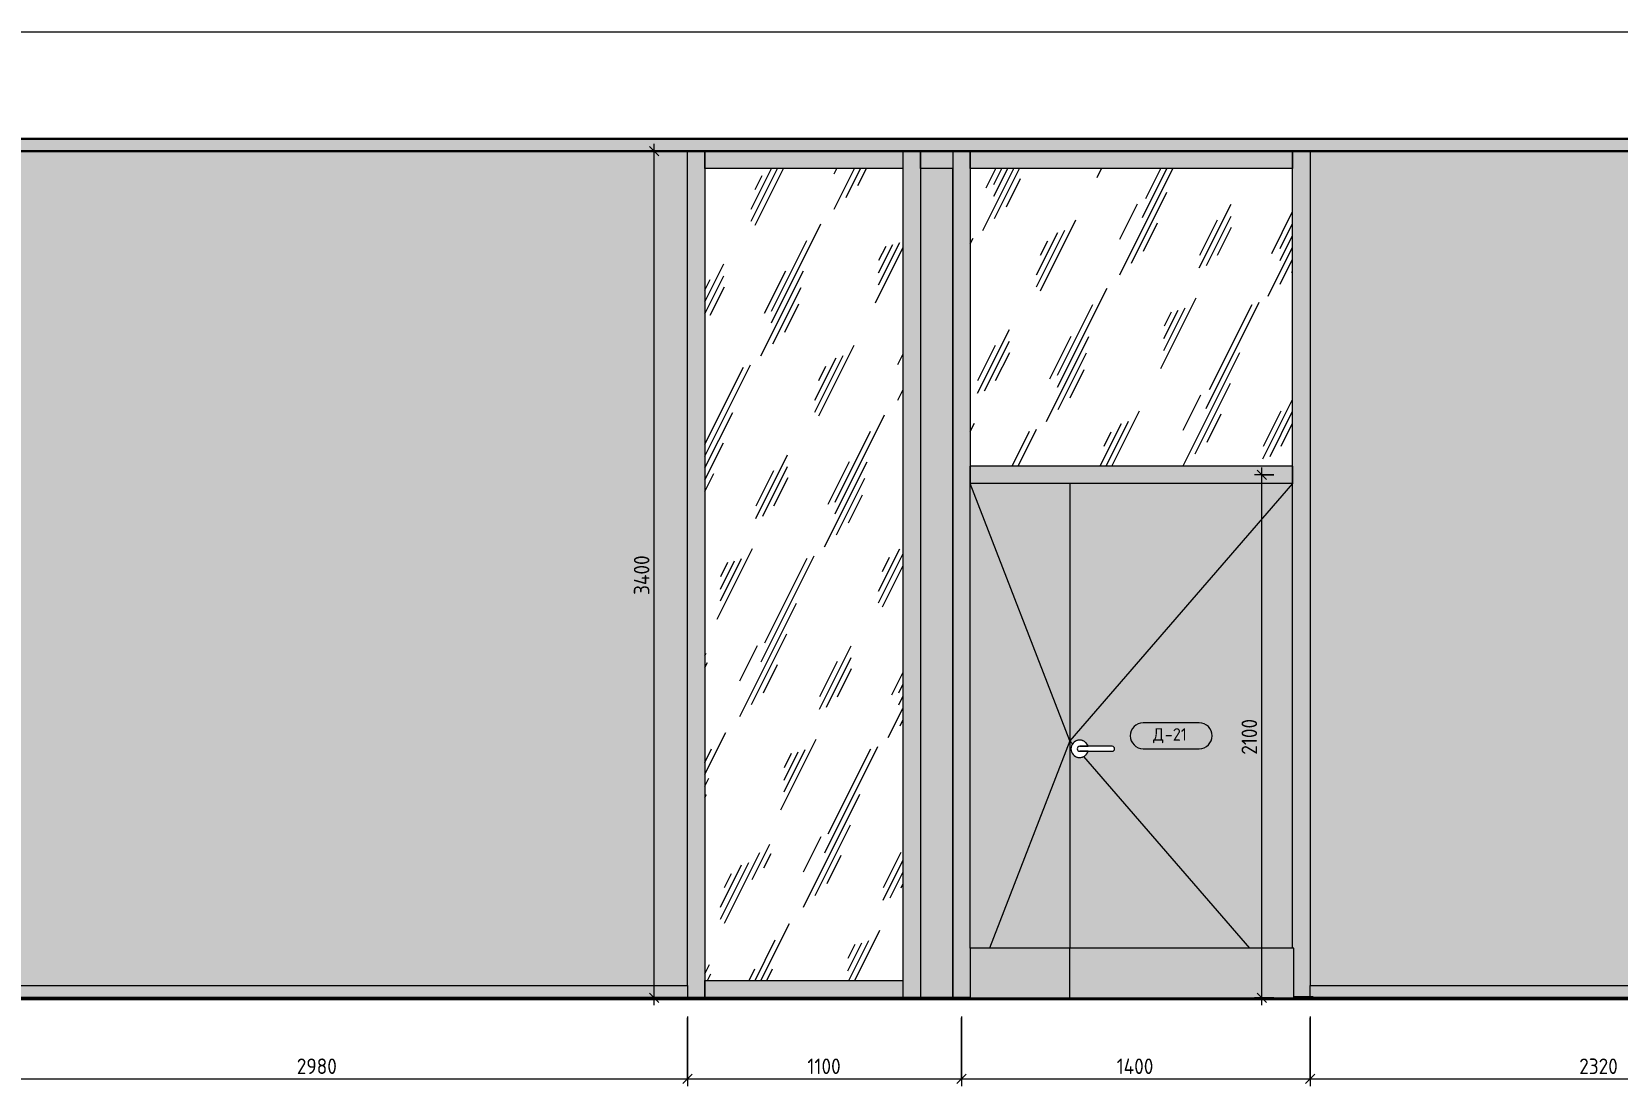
# Model space of a CAD drawing. Header units: millimetres. Extents: x 36646 to 169412, y -1987 to 12080.
# Drawn here: x 150310 to 156677, y 3845 to 8080 of the extents above; entities that cross this region are included whole.
import ezdxf

# ---------------------------------------------------------------- set-up
doc = ezdxf.new("R2010")
doc.units = ezdxf.units.MM
for name, color, linetype, lineweight in [('A-ANNO-DIMS', 7, 'Continuous', 9), ('A-ANNO-DIMS-25', 7, 'Continuous', 9), ('A-DETL', 7, 'Continuous', 9), ('A-DOOR', 7, 'Continuous', 9), ('A-DOOR-IDEN', 7, 'Continuous', 9), ('A-FLOR', 7, 'Continuous', 9), ('A-GENM', 7, 'Continuous', 9), ('A-GLAZ-CURT', 7, 'Continuous', 9), ('A-GLAZ-CWMG', 7, 'Continuous', 9), ('A-WALL-PATT', 7, 'Continuous', 9), ('I-WALL', 7, 'Continuous', 9)]:
    doc.layers.add(name, color=color, linetype=linetype, lineweight=lineweight)
for name, color, linetype, lineweight, true_color in [('A-CLNG-1', 7, 'Continuous', 9, 0x787878), ('A-CLNG-FNSH-1', 7, 'Continuous', 30, 0x3c3c3c), ('A-DETL-GENF-1', 7, 'Continuous', 9, 0xffffff), ('A-FLOR-1', 7, 'Continuous', 9, 0x787878), ('A-FLOR-FNSH-1', 7, 'Continuous', 30, 0x3c3c3c)]:
    doc.layers.add(name, color=color, linetype=linetype, lineweight=lineweight, true_color=true_color)
doc.styles.add('GOST Common_1', font='GOST_Common.ttf', dxfattribs={"height": 50})
doc.styles.add('ISOCPEUR_1', font='isocpeur.ttf', dxfattribs={"width": 0.9, "height": 62.5})
doc.dimstyles.new('ISO-2_5_0_9К_БОЛЬШОЙ_2', dxfattribs={"dimscale": 304.8, "dimtxt": 62.248823, "dimasz": 0.123031, "dimexe": 0.098425, "dimexo": 0.246063, "dimgap": 0, "dimtad": 1, "dimdec": 0, "dimrnd": 10, "dimzin": 0, "dimdsep": 46, "dimtxsty": 'ISOCPEUR_1', "dimblk1": 'OBLIQUE', "dimblk2": 'OBLIQUE', "dimsah": 1, "dimcen": 0.09, "dimdle": 0.098425, "dimazin": 0, "dimtfac": 1, "dimtdec": 4, "dimtix": 1, "dimtmove": 0, "dimatfit": 3, "dimfxl": 1, "dimtvp": 1, "dimtolj": 1, "dimtzin": 0, "dimarcsym": 2})
pattern_1 = [(63.435, (63.5, 31.75), (-255.583, 766.7475), [317.5, -190.5, 317.5, -190.5, -403.903]), (63.435, (63.5, 31.75), (-255.583, 766.7475), [-1016, 127, -276.903]), (63.435, (47.6, 47.6), (-255.583, 766.7475), [254, -317.5, 190.5, -190.5, -467.403]), (63.435, (47.6, 47.6), (-255.583, 766.7475), [-952.5, 222.25, -245.153]), (63.435, (47.6, 95.25), (-255.583, 766.7475), [190.5, -381, 127, -190.5, -530.903]), (63.435, (47.6, 95.25), (-255.583, 766.7475), [-889, 285.75, -245.153]), (63.435, (95.25, 47.6), (-255.583, 766.7475), [190.5, -381, 158.75, -6404.653]), (63.435, (142.9, 95.25), (-255.583, 766.7475), [95.25, -476.25, 63.5, -6499.903]), (63.435, (63.5, 174.6), (-255.583, 766.7475), [63.5, -476.25, 63.5, -254, -562.653]), (63.435, (63.5, 174.6), (-255.583, 766.7475), [-857.25, 158.75, -403.903]), (63.435, (349.25, 127), (-255.583, 766.7475), [317.5, -476.25, 381, -251.503]), (63.435, (349.25, 79.4), (-255.583, 766.7475), [444.5, -317.5, 476.25, -188.003]), (63.435, (381, 95.25), (-255.583, 766.7475), [508, -254, 381, -276.903]), (63.435, (428.6, 142.9), (-255.583, 766.7475), [317.5, -444.5, 254, -403.903]), (63.435, (381, 238.1), (-255.583, 766.7475), [158.75, -635, 190.5, -435.653]), (63.435, (476.25, 190.5), (-255.583, 766.7475), [127, -635, 127, -530.903])]

# ---------------------------------------------------------------- blocks, each defined once
blk = doc.blocks.new('Плинтус - Плинтус темный _ст_школа_-32862133-Развертка 2_30-4')
at = {"layer": 'A-GENM'}
blk.add_hatch(color=256, dxfattribs=at).paths.add_polyline_path([(-50930, 4200), (-50930, 4250), (-57431, 4250), (-57431, 4202), (-57388.1, 4202), (-57388.1, 4200), (-50938.7, 4200)])
for p, q in [((-57431, 4250), (-50930, 4250)), ((-57431, 4202), (-57431, 4250)), ((-50930, 4250), (-50930, 4200))]:
    blk.add_line(p, q, dxfattribs=at)
blk = doc.blocks.new('Плинтус - Плинтус темный _ст_школа_-32862134-Развертка 2_30-4')
at = {"layer": 'A-GENM'}
blk.add_hatch(color=256, dxfattribs=at).paths.add_polyline_path([(-42061, 4200), (-42061, 4250), (-48430, 4250), (-48430, 4202), (-48418.1, 4202), (-48418.1, 4200), (-42184.2, 4200)])
for p, q in [((-48430, 4250), (-42061, 4250)), ((-48430, 4202), (-48430, 4250)), ((-42061, 4250), (-42061, 4200))]:
    blk.add_line(p, q, dxfattribs=at)
blk = doc.blocks.new('Прямоугольный импост - 50 x 70 мм-31700031-Развертка 2_30-4')
at = {"layer": 'A-GLAZ-CWMG'}
blk.add_hatch(color=256, dxfattribs=at).paths.add_polyline_path([(-42061, 4200), (-41991, 4200), (-41991, 6300), (-42061, 6300), (-42061, 4250)])
blk.add_line((-41991, 6300), (-41991, 4200), dxfattribs=at)
blk = doc.blocks.new('Дверь_Витражная_остекление_ - ДВН_ДАО_Главный вход_1200 в свету-V9-Развертка 2_30-4')
at = {"layer": 'A-DOOR'}
blk.add_hatch(color=256, dxfattribs=at).paths.add_polyline_path([(-49395, 4400), (-49395, 6265), (-49795, 6265), (-49795, 4400), (-49647.1, 4400)])
h = blk.add_hatch(color=256, dxfattribs=at)
h.paths.add_polyline_path([(-49395, 4400), (-48500, 4400), (-48500, 6265), (-49395, 6265), (-49395, 5165)])
h.paths.add_polyline_path([(-49355, 5165), (-49364.5, 5166.3), (-49372.8, 5169.9), (-49379.9, 5175.4), (-49385.4, 5182.7), (-49388.8, 5191), (-49390, 5200), (-49388.8, 5209.1), (-49385.3, 5217.5), (-49379.7, 5224.7), (-49372.5, 5230.3), (-49364.1, 5233.8), (-49355, 5235), (-49345.9, 5233.8), (-49337.5, 5230.3), (-49330.3, 5224.7), (-49324.7, 5217.5), (-49321.5, 5210), (-49223.6, 5209.8), (-49221.4, 5209.2), (-49219.7, 5208.4), (-49217.7, 5206.7), (-49216.3, 5205), (-49215.3, 5202.6), (-49215, 5200), (-49215.3, 5197.4), (-49216.9, 5194.3), (-49217.9, 5192.9), (-49220.5, 5191.1), (-49222.4, 5190.3), (-49226.1, 5190), (-49321.5, 5190), (-49325.1, 5181.7), (-49330.8, 5174.7), (-49338.1, 5169.3), (-49346.5, 5166), (-49355, 5165)])
for p, q in [((-49795, 4400), (-49795, 6265)), ((-49395, 6265), (-49795, 6265)), ((-48500, 6265), (-49395, 5232.5)), ((-49395, 6265), (-49395, 4400)), ((-49395, 5232.5), (-49383.8, 5219.5)), ((-49225, 5210), (-49355, 5210)), ((-49355, 5210), (-49321.5, 5210)), ((-49355, 5190), (-49225, 5190)), ((-49321.5, 5190), (-49355, 5190)), ((-49240, 5210), (-49340, 5210)), ((-49340, 5190), (-49240, 5190)), ((-49339.7, 5168.7), (-48673.4, 4400))]:
    blk.add_line(p, q, dxfattribs=at)
at = {"layer": 'A-DOOR', "flags": 128}
for points in [[(-49340, 5210), (-49340.6, 5210), (-49341.2, 5210), (-49341.8, 5210), (-49342.4, 5210), (-49343, 5210), (-49343.6, 5210), (-49344.1, 5210), (-49344.7, 5210), (-49345.3, 5210), (-49345.8, 5210), (-49346.4, 5210), (-49346.9, 5210), (-49347.5, 5210), (-49348, 5210), (-49348.5, 5210), (-49349, 5210), (-49349.4, 5210), (-49349.9, 5210), (-49350.3, 5210), (-49350.8, 5210), (-49351.2, 5210), (-49351.6, 5210), (-49351.9, 5210), (-49352.3, 5210), (-49352.6, 5210), (-49352.9, 5210), (-49353.2, 5210), (-49353.5, 5210), (-49353.8, 5210), (-49354, 5210), (-49354.2, 5210), (-49354.4, 5210), (-49354.5, 5210), (-49354.7, 5210), (-49354.8, 5210), (-49354.9, 5210), (-49354.9, 5210), (-49355, 5210), (-49355, 5210)], [(-49355, 5190), (-49355, 5190), (-49354.9, 5190), (-49354.8, 5190), (-49354.7, 5190), (-49354.6, 5190), (-49354.4, 5190), (-49354.2, 5190), (-49354, 5190), (-49353.8, 5190), (-49353.6, 5190), (-49353.3, 5190), (-49353, 5190), (-49352.7, 5190), (-49352.4, 5190), (-49352, 5190), (-49351.7, 5190), (-49351.3, 5190), (-49350.9, 5190), (-49350.5, 5190), (-49350, 5190), (-49349.6, 5190), (-49349.1, 5190), (-49348.6, 5190), (-49348.1, 5190), (-49347.6, 5190), (-49347.1, 5190), (-49346.5, 5190), (-49346, 5190), (-49345.4, 5190), (-49344.9, 5190), (-49344.3, 5190), (-49343.7, 5190), (-49343.1, 5190), (-49342.5, 5190), (-49342, 5190), (-49341.4, 5190), (-49340.8, 5190), (-49340.2, 5190), (-49340, 5190)], [(-49225, 5210), (-49225, 5210), (-49225.1, 5210), (-49225.2, 5210), (-49225.3, 5210), (-49225.4, 5210), (-49225.6, 5210), (-49225.8, 5210), (-49226, 5210), (-49226.2, 5210), (-49226.4, 5210), (-49226.7, 5210), (-49227, 5210), (-49227.3, 5210), (-49227.6, 5210), (-49228, 5210), (-49228.3, 5210), (-49228.7, 5210), (-49229.1, 5210), (-49229.5, 5210), (-49230, 5210), (-49230.4, 5210), (-49230.9, 5210), (-49231.4, 5210), (-49231.9, 5210), (-49232.4, 5210), (-49232.9, 5210), (-49233.5, 5210), (-49234, 5210), (-49234.6, 5210), (-49235.1, 5210), (-49235.7, 5210), (-49236.3, 5210), (-49236.9, 5210), (-49237.5, 5210), (-49238, 5210), (-49238.6, 5210), (-49239.2, 5210), (-49239.8, 5210), (-49240, 5210)], [(-49240, 5190), (-49239.4, 5190), (-49238.8, 5190), (-49238.2, 5190), (-49237.6, 5190), (-49237, 5190), (-49236.4, 5190), (-49235.9, 5190), (-49235.3, 5190), (-49234.7, 5190), (-49234.2, 5190), (-49233.6, 5190), (-49233.1, 5190), (-49232.5, 5190), (-49232, 5190), (-49231.5, 5190), (-49231, 5190), (-49230.6, 5190), (-49230.1, 5190), (-49229.7, 5190), (-49229.2, 5190), (-49228.8, 5190), (-49228.4, 5190), (-49228.1, 5190), (-49227.7, 5190), (-49227.4, 5190), (-49227.1, 5190), (-49226.8, 5190), (-49226.5, 5190), (-49226.2, 5190), (-49226, 5190), (-49225.8, 5190), (-49225.6, 5190), (-49225.5, 5190), (-49225.3, 5190), (-49225.2, 5190), (-49225.1, 5190), (-49225.1, 5190), (-49225, 5190), (-49225, 5190)]]:
    blk.add_lwpolyline(points, dxfattribs=at)
at = {"layer": 'A-DOOR'}
for centre, radius, start, end in [((-49355, 5200), 35, 16.60155, 180), ((-49355, 5200), 35, 120, 120.63567), ((-49355, 5200), 35, 98.57665, 105), ((-49355, 5200), 35, 83.54466, 90), ((-49355, 5200), 35, 68.54049, 75.51214), ((-49355, 5200), 35, 53.55435, 60.58518), ((-49355, 5200), 35, 38.58053, 45.65819), ((-49355, 5200), 35, 180, 343.39845), ((-49355, 5200), 35, 239.36433, 240), ((-49355, 5200), 10, 90, 270), ((-49355, 5200), 10, 90, 270), ((-49355, 5200), 35, 255, 261.42335), ((-49355, 5200), 35, 270, 276.45534), ((-49355, 5200), 35, 284.48786, 291.45951), ((-49355, 5200), 35, 299.41482, 306.44565), ((-49355, 5200), 35, 314.34181, 321.41947), ((-49355, 5200), 35, 23.61551, 30.73116), ((-49355, 5200), 35, 329.26884, 336.38449), ((-49225, 5200), 10, 270, 90)]:
    blk.add_arc(centre, radius, start, end, dxfattribs=at)
blk = doc.blocks.new('Прямоугольный импост - 50 x 70 мм-31720913-Развертка 2_30-4')
at = {"layer": 'A-GLAZ-CWMG'}
blk.add_hatch(color=256, dxfattribs=at).paths.add_polyline_path([(-41964.3, 7530), (-41196, 7530), (-41196, 7600), (-41991, 7600), (-41991, 7530)])
for p, q in [((-41991, 7530), (-41991, 7600)), ((-41196, 7600), (-41196, 7530)), ((-41196, 7530), (-41991, 7530))]:
    blk.add_line(p, q, dxfattribs=at)
blk = doc.blocks.new('Системная панель - Стемалит - 40мм-32257327-Развертка 2_30-4')
at = {"layer": 'A-GLAZ-CURT'}
blk.add_hatch(color=256, dxfattribs=at).paths.add_polyline_path([(-41017, 4200), (-41017, 4202), (-40996, 4202), (-40996, 7530), (-41126, 7530), (-41126, 4200), (-41036.1, 4200)])
for p, q in [((-40996, 7530), (-41126, 7530)), ((-41126, 7530), (-41126, 6300)), ((-40996, 6300), (-40996, 7530)), ((-41126, 6300), (-41126, 4200)), ((-40996, 4202), (-40996, 6300))]:
    blk.add_line(p, q, dxfattribs=at)
blk = doc.blocks.new('Прямоугольный импост - 50 x 70 мм-31701710-Развертка 2_30-4')
at = {"layer": 'A-GLAZ-CWMG'}
blk.add_hatch(color=256, dxfattribs=at).paths.add_polyline_path([(-39631, 7530), (-39631, 7600), (-40926, 7600), (-40926, 7530), (-39668.4, 7530)])
for p, q in [((-40926, 7530), (-40926, 7600)), ((-39631, 7600), (-39631, 7530)), ((-39631, 7530), (-40926, 7530))]:
    blk.add_line(p, q, dxfattribs=at)
blk = doc.blocks.new('Прямоугольный импост - 50 x 70 мм-31687886-Развертка 2_30-4')
at = {"layer": 'A-GLAZ-CWMG'}
blk.add_hatch(color=256, dxfattribs=at).paths.add_polyline_path([(-40976.2, 4202), (-40926, 4202), (-40926, 6300), (-40996, 6300), (-40996, 4202)])
for p, q in [((-40996, 6300), (-40996, 4202)), ((-40926, 6300), (-40926, 6265))]:
    blk.add_line(p, q, dxfattribs=at)
blk = doc.blocks.new('Системная панель - Стекло - 40мм-V10-Развертка 2_30-4')
at = {"layer": 'A-GLAZ-CURT'}
h = blk.add_hatch(dxfattribs=at)
h.set_pattern_fill('FP_29', color=256, style=0, pattern_type=2)
h.set_pattern_definition(pattern_1)
h.paths.add_polyline_path([(-48500, 6335), (-48500, 7530), (-49795, 7530), (-49795, 6335), (-49073, 6335)])
blk = doc.blocks.new('Прямоугольный импост - 50 x 70 мм-V11-Развертка 2_30-4')
at = {"layer": 'A-GLAZ-CWMG'}
blk.add_hatch(color=256, dxfattribs=at).paths.add_polyline_path([(-48495, 4202), (-48430, 4202), (-48430, 6300), (-48500, 6300), (-48500, 4400), (-48495, 4400), (-48495, 4210)])
blk.add_line((-48500, 4400), (-48500, 6300), dxfattribs=at)
blk = doc.blocks.new('Прямоугольный импост - 50 x 70 мм-31693698-Развертка 2_30-4')
at = {"layer": 'A-GLAZ-CWMG'}
blk.add_hatch(color=256, dxfattribs=at).paths.add_polyline_path([(-40926, 6265), (-39631, 6265), (-39631, 6335), (-40926, 6335), (-40926, 6300)])
for p, q in [((-40926, 6265), (-40926, 6335)), ((-39631, 6335), (-40926, 6335)), ((-39631, 6335), (-39631, 6265)), ((-39631, 6265), (-40526, 6265))]:
    blk.add_line(p, q, dxfattribs=at)
blk = doc.blocks.new('Прямоугольный импост - 50 x 70 мм-32257329-Развертка 2_30-4')
at = {"layer": 'A-GLAZ-CWMG'}
blk.add_hatch(color=256, dxfattribs=at).paths.add_polyline_path([(-41991, 6300), (-41991, 7600), (-42061, 7600), (-42061, 6300)])
blk.add_line((-41991, 7600), (-41991, 6300), dxfattribs=at)
blk = doc.blocks.new('Прямоугольный импост - 50 x 70 мм-32257330-Развертка 2_30-4')
at = {"layer": 'A-GLAZ-CWMG'}
blk.add_hatch(color=256, dxfattribs=at).paths.add_polyline_path([(-39561, 6300), (-39561, 7600), (-39631, 7600), (-39631, 6300)])
blk.add_line((-39631, 6300), (-39631, 7600), dxfattribs=at)
blk = doc.blocks.new('Прямоугольный импост - 50 x 70 мм-32257325-Развертка 2_30-4')
at = {"layer": 'A-GLAZ-CWMG'}
blk.add_hatch(color=256, dxfattribs=at).paths.add_polyline_path([(-40926, 6300), (-40926, 7600), (-40996, 7600), (-40996, 6300)])
for p, q in [((-40996, 7600), (-40996, 6300)), ((-40926, 7600), (-40926, 6300))]:
    blk.add_line(p, q, dxfattribs=at)
blk = doc.blocks.new('Системная панель - Стекло - 40мм-V12-Развертка 2_30-4')
at = {"layer": 'A-GLAZ-CURT'}
h = blk.add_hatch(dxfattribs=at)
h.set_pattern_fill('FP_29', color=256, style=0, pattern_type=2)
h.set_pattern_definition(pattern_1)
h.paths.add_polyline_path([(-50831.1, 4270), (-50065, 4270), (-50065, 7530), (-50860, 7530), (-50860, 4270)])
blk = doc.blocks.new('Прямоугольный импост - 50 x 70 мм-31701712-Развертка 2_30-4')
at = {"layer": 'A-GLAZ-CWMG'}
blk.add_hatch(color=256, dxfattribs=at).paths.add_polyline_path([(-41126, 7530), (-40996, 7530), (-40996, 7600), (-41126, 7600), (-41126, 7552.9)])
for p, q in [((-41126, 7530), (-41126, 7600)), ((-40996, 7600), (-40996, 7530)), ((-40996, 7530), (-41126, 7530))]:
    blk.add_line(p, q, dxfattribs=at)
blk = doc.blocks.new('Прямоугольный импост - 50 x 70 мм-31702100-Развертка 2_30-4')
at = {"layer": 'A-GLAZ-CWMG'}
blk.add_hatch(color=256, dxfattribs=at).paths.add_polyline_path([(-41126, 4200), (-41126, 6300), (-41196, 6300), (-41196, 4200)])
for p, q in [((-41196, 6300), (-41196, 4200)), ((-41126, 6300), (-41126, 4200))]:
    blk.add_line(p, q, dxfattribs=at)
blk = doc.blocks.new('Прямоугольный импост - 50 x 70 мм-32257326-Развертка 2_30-4')
at = {"layer": 'A-GLAZ-CWMG'}
blk.add_hatch(color=256, dxfattribs=at).paths.add_polyline_path([(-41126, 6300), (-41126, 7600), (-41196, 7600), (-41196, 6300)])
for p, q in [((-41196, 7600), (-41196, 6300)), ((-41126, 7600), (-41126, 6300))]:
    blk.add_line(p, q, dxfattribs=at)
blk = doc.blocks.new('Прямоугольный импост - 50 x 70 мм-31720914-Развертка 2_30-4')
at = {"layer": 'A-GLAZ-CWMG'}
blk.add_hatch(color=256, dxfattribs=at).paths.add_polyline_path([(-41610.1, 4200), (-41196, 4200), (-41196, 4270), (-41991, 4270), (-41991, 4200), (-41897.2, 4200)])
for p, q in [((-41991, 4200), (-41991, 4270)), ((-41991, 4270), (-41196, 4270)), ((-41196, 4270), (-41196, 4200))]:
    blk.add_line(p, q, dxfattribs=at)
blk = doc.blocks.new('DIMBLOCK89-Развертка 2_30-4')
at = {"layer": 'A-ANNO-DIMS-25'}
for p, q in [((149963.4, 4187.8), (149963.4, 3844.6)), ((149963.4, 3874.6), (149963.4, 4187.8)), ((152943.4, 4125), (152943.4, 3844.6)), ((152943.4, 3874.6), (152943.4, 4120)), ((149963.4, 3874.6), (152943.4, 3874.6))]:
    blk.add_line(p, q, dxfattribs=at)
at = {"layer": 'A-ANNO-DIMS-25', "lineweight": 20}
for p, q in [((149963.4, 3874.6), (149982.2, 3893.4)), ((152943.4, 3874.6), (152962.2, 3893.4)), ((149963.4, 3874.6), (149944.7, 3855.9)), ((152943.4, 3874.6), (152924.7, 3855.9))]:
    blk.add_line(p, q, dxfattribs=at)
at = {"layer": 'A-ANNO-DIMS-25', "color": 0, "insert": (151374.4, 3956.3), "char_height": 62.5, "width": 189.619, "attachment_point": 1, "line_spacing_factor": 1.149209, "style": 'ISOCPEUR_1'}
blk.add_mtext('2980', dxfattribs=at)
blk = doc.blocks.new('_Oblique')
at = {"color": 0, "linetype": 'ByBlock', "lineweight": -2}
blk.add_line((-0.5, -0.5), (0.5, 0.5), dxfattribs=at)
blk = doc.blocks.new('DIMBLOCK90-Развертка 2_30-4')
at = {"layer": 'A-ANNO-DIMS-25'}
for p, q in [((152943.4, 4125), (152943.4, 3844.6)), ((152943.4, 3874.6), (152943.4, 4120)), ((154043.4, 4125), (154043.4, 3844.6)), ((154043.4, 3874.6), (154043.4, 4120)), ((152943.4, 3874.6), (154043.4, 3874.6))]:
    blk.add_line(p, q, dxfattribs=at)
at = {"layer": 'A-ANNO-DIMS-25', "lineweight": 20}
for p, q in [((152943.4, 3874.6), (152962.2, 3893.4)), ((154043.4, 3874.6), (154062.2, 3893.4)), ((152943.4, 3874.6), (152924.7, 3855.9)), ((154043.4, 3874.6), (154024.7, 3855.9))]:
    blk.add_line(p, q, dxfattribs=at)
at = {"layer": 'A-ANNO-DIMS-25', "color": 0, "insert": (153425.2, 3956.3), "char_height": 62.5, "width": 163.762, "attachment_point": 1, "line_spacing_factor": 1.149209, "style": 'ISOCPEUR_1'}
blk.add_mtext('1100', dxfattribs=at)
blk = doc.blocks.new('DIMBLOCK91-Развертка 2_30-4')
at = {"layer": 'A-ANNO-DIMS-25'}
for p, q in [((154043.4, 4125), (154043.4, 3844.6)), ((154043.4, 3874.6), (154043.4, 4120)), ((155443.4, 4125), (155443.4, 3844.6)), ((155443.4, 3874.6), (155443.4, 4120)), ((154043.4, 3874.6), (155443.4, 3874.6))]:
    blk.add_line(p, q, dxfattribs=at)
at = {"layer": 'A-ANNO-DIMS-25', "lineweight": 20}
for p, q in [((154043.4, 3874.6), (154062.2, 3893.4)), ((155443.4, 3874.6), (155462.2, 3893.4)), ((154043.4, 3874.6), (154024.7, 3855.9)), ((155443.4, 3874.6), (155424.7, 3855.9))]:
    blk.add_line(p, q, dxfattribs=at)
at = {"layer": 'A-ANNO-DIMS-25', "color": 0, "insert": (154666.8, 3956.3), "char_height": 62.5, "width": 183.873, "attachment_point": 1, "line_spacing_factor": 1.149209, "style": 'ISOCPEUR_1'}
blk.add_mtext('1400', dxfattribs=at)
blk = doc.blocks.new('DIMBLOCK92-Развертка 2_30-4')
at = {"layer": 'A-ANNO-DIMS-25'}
for p, q in [((157763.4, 4187.8), (157763.4, 3844.6)), ((157763.4, 3874.6), (157763.4, 4187.8)), ((155443.4, 4125), (155443.4, 3844.6)), ((155443.4, 3874.6), (155443.4, 4120)), ((155443.4, 3874.6), (157763.4, 3874.6))]:
    blk.add_line(p, q, dxfattribs=at)
at = {"layer": 'A-ANNO-DIMS-25', "lineweight": 20}
for p, q in [((155443.4, 3874.6), (155462.2, 3893.4)), ((157763.4, 3874.6), (157782.2, 3893.4)), ((155443.4, 3874.6), (155424.7, 3855.9)), ((157763.4, 3874.6), (157744.7, 3855.9))]:
    blk.add_line(p, q, dxfattribs=at)
at = {"layer": 'A-ANNO-DIMS-25', "color": 0, "insert": (156524.4, 3956.3), "char_height": 62.5, "width": 189.619, "attachment_point": 1, "line_spacing_factor": 1.149209, "style": 'ISOCPEUR_1'}
blk.add_mtext('2320', dxfattribs=at)
blk = doc.blocks.new('DIMBLOCK134-Развертка 2_30-4')
at = {"layer": 'A-ANNO-DIMS-25'}
for p, q in [((152858.2, 7600), (152779.7, 7600)), ((152809.7, 4170), (152809.7, 7630)), ((152809.7, 7600), (152858.2, 7600)), ((152858.2, 4200), (152779.7, 4200)), ((152809.7, 4200), (152858.2, 4200))]:
    blk.add_line(p, q, dxfattribs=at)
at = {"layer": 'A-ANNO-DIMS-25', "lineweight": 20}
for p, q in [((152809.7, 7600), (152790.9, 7618.8)), ((152809.7, 7600), (152828.4, 7581.2)), ((152809.7, 4200), (152790.9, 4218.7)), ((152809.7, 4200), (152828.4, 4181.2))]:
    blk.add_line(p, q, dxfattribs=at)
at = {"layer": 'A-ANNO-DIMS-25', "color": 0, "insert": (152728, 5818), "char_height": 62.5, "width": 196.802, "attachment_point": 1, "rotation": 90, "line_spacing_factor": 1.149209, "style": 'ISOCPEUR_1'}
blk.add_mtext('3400', dxfattribs=at)
blk = doc.blocks.new('М_двери - Типоразмер_рамка-25223575-Развертка 2_30-4')
at = {"layer": 'A-DOOR-IDEN'}
for p, q in [((-73341.5, 5477.1), (-73566.3, 5477.1)), ((-73566.3, 5373.1), (-73341.5, 5373.1))]:
    blk.add_line(p, q, dxfattribs=at)
for centre, start, end in [((-73566.3, 5425.1), 90, 270), ((-73341.5, 5425.1), 270, 90)]:
    blk.add_arc(centre, 52, start, end, dxfattribs=at)
blk = doc.blocks.new('DIMBLOCK156-Развертка 2_30-4')
at = {"layer": 'A-ANNO-DIMS-25', "lineweight": 20}
for p, q in [((155250, 6300), (155231.3, 6318.7)), ((155250, 6300), (155268.8, 6281.2)), ((155250, 4200), (155231.3, 4218.7)), ((155250, 4200), (155268.8, 4181.2))]:
    blk.add_line(p, q, dxfattribs=at)
at = {"layer": 'A-ANNO-DIMS-25'}
for p, q in [((155250, 4170), (155250, 6330)), ((155298.5, 6300), (155220, 6300)), ((155250, 6300), (155298.5, 6300)), ((155298.5, 4200), (155220, 4200)), ((155250, 4200), (155298.5, 4200))]:
    blk.add_line(p, q, dxfattribs=at)
at = {"layer": 'A-ANNO-DIMS-25', "color": 0, "insert": (155168.4, 5176.4), "char_height": 62.5, "width": 176.691, "attachment_point": 1, "rotation": 90, "line_spacing_factor": 1.149209, "style": 'ISOCPEUR_1'}
blk.add_mtext('2100', dxfattribs=at)

msp = doc.modelspace()

# ---------------------------------------------------------------- hatches: boundary and pattern name
at = {"layer": 'A-CLNG-1'}
msp.add_hatch(color=256, dxfattribs=at).paths.add_polyline_path([(144467.27, 7600), (165112.4439, 7600), (165112.4439, 7650), (128414.4438, 7650), (128414.4438, 7600), (143942.4438, 7600)])
at = {"layer": 'A-DETL-GENF-1'}
for points in [[(154383.8582, 4200), (154478.4437, 4200), (154478.4437, 4400), (154078.4437, 4400), (154078.4437, 4200), (154358.7859, 4200)], [(155378.4437, 4200), (155378.4437, 4400), (154478.4437, 4400), (154478.4437, 4200), (155374.5113, 4200)]]:
    msp.add_hatch(color=256, dxfattribs=at).paths.add_polyline_path(points)
at = {"layer": 'A-FLOR'}
msp.add_hatch(color=256, dxfattribs=at).paths.add_polyline_path([(154008.4437, 4200), (154078.4437, 4200), (154078.4437, 4202), (153966.4437, 4202), (153966.4437, 4200), (154007.2615, 4200)])
at = {"layer": 'A-FLOR-1'}
msp.add_hatch(color=256, dxfattribs=at).paths.add_polyline_path([(155455.3684, 4200), (155455.3684, 4202), (155378.4437, 4202), (155378.4437, 4200), (155443.4437, 4200)])
at = {"layer": 'A-WALL-PATT'}
h = msp.add_hatch(color=256, dxfattribs=at)
h.paths.add_polyline_path([(143606.172, 4250), (143942.4438, 4250), (143942.4438, 7600), (129144.4438, 7600), (129144.4438, 4250), (130168.4438, 4250), (130168.4438, 6300), (131568.4438, 6300), (131568.4438, 4250), (131793.4438, 4250), (131793.4438, 6613.0617), (134264.1652, 7512.3307), (137595.2429, 6662.07), (139761.2213, 7450.4216), (141113.4438, 6930), (141113.4438, 4300), (141063.4438, 4300), (141063.4438, 6893.0019), (139762.6015, 7397.7151), (137674.6946, 6637.7791), (138593.4438, 6356.8893), (138593.4438, 4250), (143534.4138, 4250)])
h.paths.add_polyline_path([(165112.4439, 4250), (165112.4439, 7600), (164312.4439, 7600), (164312.4439, 4250), (165101.6645, 4250)])
h.paths.add_polyline_path([(161689.23, 4250), (161812.4439, 4250), (161812.4439, 7600), (155443.4437, 7600), (155443.4437, 4250), (161545.7137, 4250)])
h.paths.add_polyline_path([(152934.7337, 4250), (152943.4437, 4250), (152943.4437, 7600), (146442.4438, 7600), (146442.4438, 4250), (152875.7164, 4250)])
h.paths.add_polyline_path([(139763.4438, 6400), (139763.4438, 6800), (140963.4438, 6800), (140963.4438, 6400), (139874.7473, 6400)])
h.paths.add_polyline_path([(149963.4438, 6400), (148763.4438, 6400), (148763.4438, 6800), (149963.4438, 6800)])
h.paths.add_polyline_path([(158244.838, 6400), (157763.4437, 6400), (157763.4437, 6800), (158963.4437, 6800), (158963.4437, 6400)])

# ---------------------------------------------------------------- linework, layer by layer
at = {"layer": 'A-CLNG-FNSH-1'}
for p, q in [((165112.4439, 7650), (128414.4438, 7650)), ((128414.4438, 7600), (165112.4439, 7600))]:
    msp.add_line(p, q, dxfattribs=at)
at = {"layer": 'A-DETL'}
for p, q in [((154478.4437, 5232.5), (154078.4437, 6265)), ((154478.4437, 5232.5), (154155.9256, 4400)), ((154478.4437, 4400), (154078.4437, 4400)), ((154078.4437, 4400), (154078.4437, 4200)), ((155378.4437, 4400), (154478.4437, 4400)), ((154478.4437, 4200), (154478.4437, 4400)), ((155378.4437, 4200), (155378.4437, 4400)), ((154078.4437, 4200), (154478.4437, 4200)), ((154478.4437, 4200), (155378.4437, 4200))]:
    msp.add_line(p, q, dxfattribs=at)
at = {"layer": 'A-FLOR'}
for p, q in [((128393.4406, 8080), (165133.4439, 8080)), ((153966.4437, 4202), (153966.4437, 4200)), ((153966.4437, 4202), (154078.5086, 4202))]:
    msp.add_line(p, q, dxfattribs=at)
at = {"layer": 'A-FLOR-FNSH-1'}
for p, q in [((128393.4438, 4195), (165133.622, 4195)), ((154078.4437, 4200), (146377.4438, 4200)), ((155455.3684, 4202), (155378.4437, 4202)), ((155378.4437, 4200), (162947.4439, 4200)), ((155455.3684, 4200), (155455.3684, 4202))]:
    msp.add_line(p, q, dxfattribs=at)
at = {"layer": 'I-WALL'}
for p, q in [((152943.4437, 4250), (152943.4437, 7600)), ((155443.4437, 7600), (155443.4437, 4250))]:
    msp.add_line(p, q, dxfattribs=at)

# ---------------------------------------------------------------- block references
at = {"layer": 'A-DOOR'}
msp.add_blockref('Дверь_Витражная_остекление_ - ДВН_ДАО_Главный вход_1200 в свету-V9-Развертка 2_30-4', (203873.4438, 0), dxfattribs=at)
at = {"layer": 'A-DOOR-IDEN'}
msp.add_blockref('М_двери - Типоразмер_рамка-25223575-Развертка 2_30-4', (228339.8136, -172.6174), dxfattribs=at)
at = {"layer": 'A-GENM'}
for name in ['Плинтус - Плинтус темный _ст_школа_-32862133-Развертка 2_30-4', 'Плинтус - Плинтус темный _ст_школа_-32862134-Развертка 2_30-4']:
    msp.add_blockref(name, (203873.4438, 0), dxfattribs=at)
at = {"layer": 'A-GLAZ-CURT'}
for name, p in [('Системная панель - Стекло - 40мм-V12-Развертка 2_30-4', (203873.4438, 0)), ('Системная панель - Стемалит - 40мм-32257327-Развертка 2_30-4', (195004.4436, 0)), ('Системная панель - Стекло - 40мм-V10-Развертка 2_30-4', (203873.4438, 0))]:
    msp.add_blockref(name, p, dxfattribs=at)
at = {"layer": 'A-GLAZ-CWMG'}
for name, p in [('Прямоугольный импост - 50 x 70 мм-32257329-Развертка 2_30-4', (195004.4436, 0)), ('Прямоугольный импост - 50 x 70 мм-31720913-Развертка 2_30-4', (195004.4436, 0)), ('Прямоугольный импост - 50 x 70 мм-32257326-Развертка 2_30-4', (195004.4436, 0)), ('Прямоугольный импост - 50 x 70 мм-31701712-Развертка 2_30-4', (195004.4436, 0)), ('Прямоугольный импост - 50 x 70 мм-32257325-Развертка 2_30-4', (195004.4436, 0)), ('Прямоугольный импост - 50 x 70 мм-31701710-Развертка 2_30-4', (195004.4436, 0)), ('Прямоугольный импост - 50 x 70 мм-32257330-Развертка 2_30-4', (195004.4436, 0)), ('Прямоугольный импост - 50 x 70 мм-31693698-Развертка 2_30-4', (195004.4436, 0)), ('Прямоугольный импост - 50 x 70 мм-31700031-Развертка 2_30-4', (195004.4436, 0)), ('Прямоугольный импост - 50 x 70 мм-31702100-Развертка 2_30-4', (195004.4436, 0)), ('Прямоугольный импост - 50 x 70 мм-31687886-Развертка 2_30-4', (195004.4436, 0)), ('Прямоугольный импост - 50 x 70 мм-V11-Развертка 2_30-4', (203873.4438, 0)), ('Прямоугольный импост - 50 x 70 мм-31720914-Развертка 2_30-4', (195004.4436, 0))]:
    msp.add_blockref(name, p, dxfattribs=at)

# ---------------------------------------------------------------- texts
at = {"layer": 'A-DOOR-IDEN', "char_height": 50, "attachment_point": 1, "style": 'GOST Common_1'}
for s, insert, width in [('\\fGOST Common|b0|i0|c204|p34|;Д', (154813.3827, 5282.808), 56.118125), ('-21', (154859.6848, 5282.808), 118.248906)]:
    msp.add_mtext(s, dxfattribs=dict(at, insert=insert, width=width))

# ---------------------------------------------------------------- dimensions: what is measured, and where the dimension line sits
at = {"layer": 'A-ANNO-DIMS'}
for base, p1, p2, override, picture, middle in [((152809.6851, 7600), (152783.1686, 4200), (152783.1686, 7600), {"dimpost": '<>', "dimfxl": 3400}, 'DIMBLOCK134-Развертка 2_30-4', (152778.4351, 5900)), ((155250.017, 6300), (155223.5005, 4200), (155223.5005, 6300), {"dimpost": '<>', "dimfxl": 2100}, 'DIMBLOCK156-Развертка 2_30-4', (155218.767, 5250))]:
    dim = msp.add_linear_dim(base=base, p1=p1, p2=p2, angle=90, dimstyle='ISO-2_5_0_9К_БОЛЬШОЙ_2', override=override, dxfattribs=at)
    dim.commit()
    dim.dimension.update_dxf_attribs({"geometry": picture, "text_midpoint": middle})
for base, p1, p2, override, picture, middle in [((152943.4437, 3874.6321), (149963.4438, 4262.808), (152943.4437, 4200), {"dimpost": '<>', "dimfxl": 2980.661745}, 'DIMBLOCK89-Развертка 2_30-4', (151453.4438, 3905.8821)), ((157763.4437, 3874.6321), (155443.4437, 4200), (157763.4437, 4262.808), {"dimpost": '<>', "dimfxl": 2320.850026}, 'DIMBLOCK92-Развертка 2_30-4', (156603.4437, 3905.8821)), ((154043.4437, 3874.6321), (152943.4437, 4200), (154043.4437, 4200), {"dimpost": '<>', "dimfxl": 1100}, 'DIMBLOCK90-Развертка 2_30-4', (153493.4437, 3905.8821)), ((155443.4437, 3874.6321), (154043.4437, 4200), (155443.4437, 4200), {"dimpost": '<>', "dimfxl": 1400}, 'DIMBLOCK91-Развертка 2_30-4', (154743.4437, 3905.8821))]:
    dim = msp.add_linear_dim(base=base, p1=p1, p2=p2, dimstyle='ISO-2_5_0_9К_БОЛЬШОЙ_2', override=override, dxfattribs=at)
    dim.commit()
    dim.dimension.update_dxf_attribs({"geometry": picture, "text_midpoint": middle})

doc.saveas('drawing.dxf')
